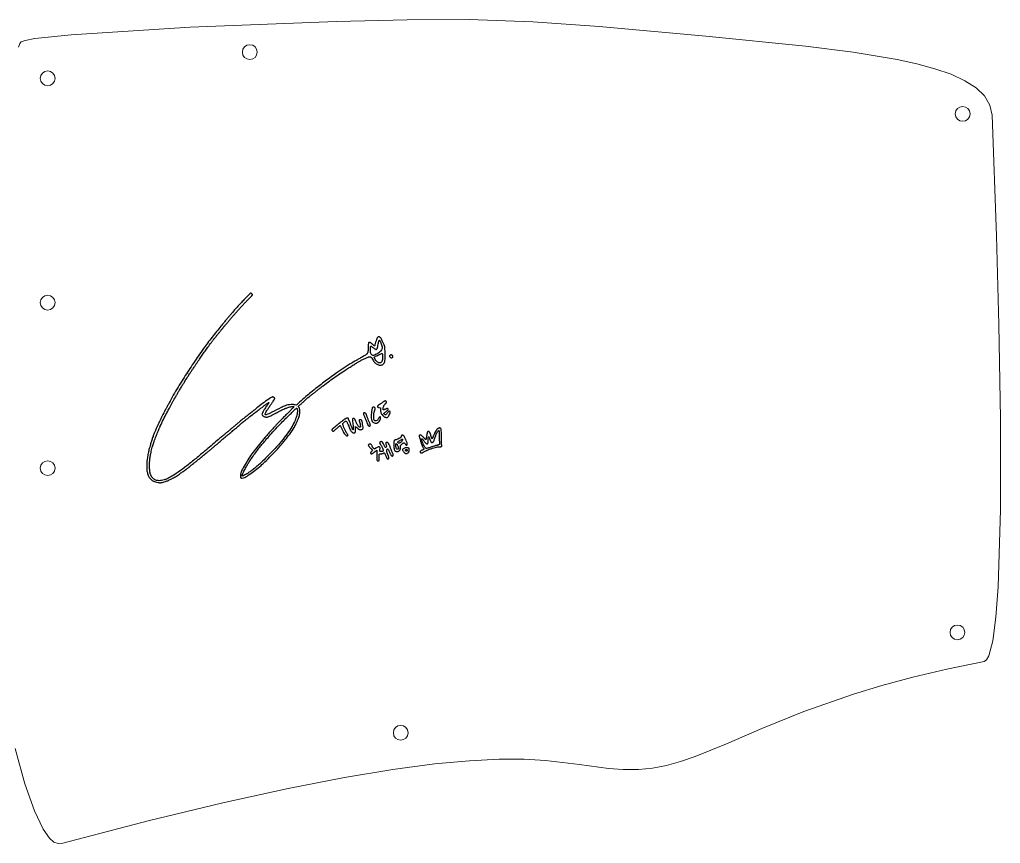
# Model space of a CAD drawing. Extents: x -227 to 340, y 12 to 493.
# Drawn here: x -26.9 to 128.7, y 187.9 to 318.6 of the extents above; entities that cross this region are included whole.
import ezdxf

# ---------------------------------------------------------------- set-up
doc = ezdxf.new("R2010")
doc.units = 0
doc.header["$MEASUREMENT"] = 0
doc.layers.get('0').update_dxf_attribs({"lineweight": 25, "true_color": 0xffffff})
doc.layers.add('Layer 1', color=7, linetype='BYLAYER', lineweight=5, true_color=0xffffff)

msp = doc.modelspace()

# ---------------------------------------------------------------- linework, layer by layer
at = {"color": 5, "true_color": 0x0000ff}
for points in [[(8.93, 274.35, 0.004495), (8.42, 273.83, 0.006115), (7.97, 273.35, 0.005534), (7.49, 272.83, 0.002839), (6.91, 272.16, -0.000094), (6.8, 272.03, -0.000046), (6.66, 271.86, -0.000045), (6.51, 271.69, -0.000066), (6.38, 271.54, 0.002058), (6.25, 271.38, 0.001431), (6.1, 271.21, 0.001443), (5.96, 271.04, 0.002982), (5.85, 270.91, -0.002163), (5.73, 270.76, -0.000525), (5.53, 270.51, -0.000538), (5.29, 270.23, -0.000536), (5.05, 269.94, 0.00417), (4.36, 269.09, 0.0035), (3.63, 268.17, 0.003519), (2.92, 267.25, 0.004387), (2.27, 266.39, 0.007785), (1.83, 265.76, 0.001735), (1.1, 264.68, 0.001876), (0.3, 263.49, 0.002433), (-0.43, 262.38, 0.005765), (-1.18, 261.19, 0.004825), (-1.96, 259.91, 0.00488), (-2.7, 258.64, 0.006477), (-3.34, 257.46, -0.001253), (-3.48, 257.2, -0.001869), (-3.6, 256.98, -0.000783), (-3.71, 256.79, -0.039809), (-3.73, 256.75, 0.049856), (-3.79, 256.66, 0.000238), (-4.27, 255.69, 0.000888), (-4.71, 254.8, 0.010154), (-4.88, 254.45, -0.001344), (-4.93, 254.34, -0.000633), (-4.99, 254.2, -0.000627), (-5.06, 254.05, -0.000884), (-5.12, 253.92, 0.00786), (-5.23, 253.68, 0.003374), (-5.36, 253.36, 0.002733), (-5.53, 252.94, 0.001398), (-5.73, 252.43, 0.014538), (-5.84, 252.12, 0.002674), (-6.02, 251.55, 0.00303), (-6.2, 250.96, 0.008098), (-6.32, 250.54, 0.014383), (-6.5, 249.78, 0.015913), (-6.63, 249.03, 0.016453), (-6.7, 248.31, 0.018087), (-6.73, 247.6, 0.005035), (-6.72, 247.22, 0.027007), (-6.71, 247.01, 0.033283), (-6.67, 246.83, 0.010204), (-6.59, 246.56, 0.011761), (-6.48, 246.22, 0.039797), (-6.38, 246.01, 0.048655), (-6.26, 245.84, 0.02471), (-6.08, 245.65, 0.039925), (-5.86, 245.47, 0.046887), (-5.63, 245.33, 0.038988), (-5.33, 245.23, 0.017611), (-4.94, 245.14, 0.037566), (-4.68, 245.1, 0.042056), (-4.42, 245.11, 0.034347), (-4.13, 245.17, 0.015077), (-3.76, 245.28, 0.025358), (-3.29, 245.47, 0.017152), (-2.76, 245.72, 0.014959), (-2.19, 246.05, 0.009911), (-1.55, 246.47, 0.005173), (-1.05, 246.81, 0.004618), (-0.54, 247.17, 0.002574), (-0.08, 247.51, 0.055267), (0.04, 247.62, -0.043791), (0.06, 247.64, -0.000922), (0.16, 247.72, -0.002134), (0.28, 247.81, -0.001436), (0.41, 247.92, 0.002714), (0.68, 248.14, 0.000885), (1.09, 248.47, 0.000844), (1.55, 248.85, 0.000732), (2.04, 249.25, -0.000391), (2.16, 249.34, -0.000038), (2.44, 249.57, -0.000048), (2.78, 249.85, -0.000038), (3.15, 250.15, 0.001223), (3.52, 250.46, 0.001211), (3.9, 250.78, 0.001187), (4.23, 251.06, 0.004701), (4.44, 251.23, -0.001337), (5.06, 251.78, -0.002588), (5.57, 252.21, -0.002823), (6.05, 252.61, -0.001989), (6.6, 253.06, 0.00313), (6.81, 253.24, 0.001548), (7.08, 253.47, 0.001537), (7.36, 253.71, 0.002249), (7.61, 253.92, -0.003919), (8.24, 254.47, -0.007147), (8.77, 254.9, -0.004336), (9.46, 255.44, -0.000658), (10.84, 256.51, -0.00051), (11.1, 256.7, -0.000542), (11.34, 256.89, -0.000515), (11.56, 257.05, -0.002502), (11.68, 257.14, 0.001064), (11.78, 257.22, 0.000483), (11.92, 257.32, 0.000479), (12.06, 257.43, 0.000657), (12.19, 257.52, -0.003543), (12.57, 257.81, -0.325683), (12.63, 257.81, -0.412163), (12.64, 257.75, -0.004074), (12.38, 257.39, 0.012096), (11.99, 256.83, 0.026458), (11.72, 256.38, 0.030382), (11.57, 256.04, 0.216563), (11.58, 255.86, 0.066269), (11.66, 255.75, 0.049453), (11.77, 255.66, 0.046243), (11.91, 255.58, 0.041973), (12.06, 255.52, 0.022847), (12.19, 255.5, 0.058166), (12.28, 255.49, 0.051453), (12.38, 255.51, 0.014855), (12.54, 255.55, 0.02157), (12.79, 255.66, 0.011329), (13.11, 255.8, 0.008065), (13.52, 256.01, 0.002893), (14.1, 256.33, -0.005346), (14.55, 256.57, -0.015619), (14.86, 256.72, -0.015332), (15.19, 256.85, -0.004999), (15.68, 257.03, -0.0232), (15.98, 257.12, -0.028713), (16.27, 257.18, -0.027255), (16.51, 257.2, -0.204456), (16.62, 257.15, -0.40651), (16.62, 257.13, -0.00077), (16.3, 256.79, -0.004376), (15.93, 256.41, -0.002624), (15.48, 255.97, 0.001863), (14.99, 255.48, 0.001565), (14.47, 254.95, 0.001579), (14, 254.47, 0.004362), (13.68, 254.13, 0.004615), (13.25, 253.66, 0.005074), (12.84, 253.2, 0.003172), (12.31, 252.59, 0.000686), (11.41, 251.51, 0.008283), (10.51, 250.4, 0.014102), (9.79, 249.44, 0.015288), (9.18, 248.49, 0.012312), (8.57, 247.44, 0.008064), (8.37, 247.06, 0.026214), (8.25, 246.79, 0.034346), (8.18, 246.56, 0.023669), (8.13, 246.29, 0.03203), (8.12, 246.05, 0.135195), (8.16, 245.92, 0.187691), (8.25, 245.85, 0.073257), (8.41, 245.83, 0.129839), (8.81, 245.93, 0.018307), (9.54, 246.39, 0.018825), (10.42, 247.02, 0.012023), (11.4, 247.83, 0.017401), (11.99, 248.38, 0.003309), (13.03, 249.42, 0.002983), (14.05, 250.48, 0.022764), (14.51, 251, -0.004912), (14.59, 251.1, -0.003865), (14.67, 251.2, -0.003908), (14.76, 251.3, -0.009622), (14.82, 251.37, 0.028304), (15.25, 251.88, 0.00583), (15.95, 252.82, 0.002029), (16.68, 253.84, 0.155366), (16.74, 254.03, -0.10168), (16.74, 254.05, -0.016957), (16.76, 254.09, -0.017983), (16.79, 254.14, -0.015076), (16.82, 254.19, 0.041165), (16.98, 254.47, 0.009596), (17.2, 254.95, 0.009841), (17.4, 255.45, 0.036814), (17.5, 255.78, 0.032392), (17.55, 256.13, 0.03415), (17.56, 256.49, 0.036837), (17.52, 256.8, 0.08926), (17.43, 257.01, -0.006811), (17.4, 257.08, -0.009556), (17.36, 257.14, -0.006314), (17.34, 257.18, -0.116232), (17.33, 257.2, -0.204547), (17.34, 257.22, -0.001817), (17.45, 257.32, -0.005867), (17.57, 257.43, -0.003708), (17.71, 257.56, 0.00259), (17.88, 257.71, 0.001583), (18.08, 257.89, 0.001586), (18.28, 258.07, 0.002817), (18.44, 258.22, -0.005101), (18.69, 258.45, -0.010072), (18.9, 258.62, -0.00859), (19.13, 258.81, -0.002766), (19.48, 259.08, 0.004107), (19.62, 259.18, 0.002876), (19.77, 259.3, 0.002901), (19.92, 259.42, 0.006044), (20.03, 259.52, -0.006686), (20.14, 259.61, -0.003032), (20.3, 259.73, -0.003001), (20.46, 259.86, -0.004109), (20.61, 259.97, 0.000572), (20.76, 260.09, 0.000367), (20.93, 260.22, 0.000368), (21.1, 260.35, 0.000691), (21.24, 260.46, -0.00372), (22.27, 261.23, -0.005616), (23.18, 261.88, -0.005724), (24.1, 262.51, -0.004087), (25.13, 263.19, -0.00478), (25.4, 263.36, -0.000658), (25.97, 263.72, -0.000805), (26.56, 264.08, -0.002234), (26.97, 264.33, -0.014642), (27.4, 264.57, -0.010055), (27.9, 264.82, -0.007299), (28.37, 265.03, -0.075573), (28.58, 265.09, -0.083681), (28.72, 265.08, -0.131746), (28.84, 265.02, -0.061115), (28.96, 264.88, -0.007453), (29.17, 264.53, 0.021234), (29.34, 264.28, 0.04794), (29.49, 264.11, 0.048297), (29.67, 263.98, 0.021844), (29.93, 263.83, 0.051588), (30.16, 263.75, 0.07906), (30.36, 263.73, 0.083654), (30.56, 263.77, 0.065188), (30.75, 263.88, 0.078805), (30.93, 264.08, 0.098124), (31.03, 264.31, 0.047969), (31.08, 264.67, 0.006719), (31.08, 265.43, 0.003974), (31.08, 265.83, 0.00516), (31.06, 266.21, 0.003918), (31.05, 266.52, 0.045951), (31.03, 266.64, 0.036264), (30.93, 266.95, 0.010592), (30.73, 267.4, 0.009259), (30.52, 267.85, 0.059311), (30.38, 268.06, 0.023874), (30.3, 268.14, 0.060363), (30.23, 268.2, 0.073862), (30.16, 268.22, 0.052423), (30.08, 268.24, 0.140343), (29.92, 268.19, 0.149569), (29.81, 268.07, 0.042674), (29.7, 267.8, 0.002813), (29.47, 266.97, -0.019193), (29.45, 266.91, -0.028713), (29.43, 266.85, -0.02796), (29.41, 266.81, -0.256082), (29.39, 266.8, -0.169338), (29.36, 266.81, -0.005287), (29.28, 266.87, -0.009776), (29.19, 266.96, -0.006554), (29.08, 267.05, 0.017453), (28.89, 267.22, 0.057408), (28.75, 267.31, 0.08966), (28.64, 267.34, 0.102335), (28.52, 267.33, 0.202822), (28.47, 267.29, 0.074587), (28.44, 267.2, 0.027086), (28.42, 267.02, 0.002807), (28.4, 266.6, -0.006665), (28.37, 266.07, -0.035005), (28.32, 265.77, -0.067619), (28.26, 265.59, -0.107344), (28.15, 265.47, -0.027129), (28.07, 265.41, -0.002614), (27.86, 265.28, -0.003319), (27.61, 265.13, -0.002616), (27.34, 264.97, 0.000031), (27.06, 264.82, 0.000038), (26.8, 264.67, 0.000032), (26.59, 264.55, 0.000266), (26.49, 264.49, 0.012478), (25.56, 263.93, 0.004729), (24.29, 263.1, 0.004798), (23.01, 262.23, 0.009668), (22.03, 261.51, 0.001457), (20.3, 260.21, 0.006731), (19.32, 259.43, 0.009228), (18.51, 258.75, 0.004611), (17.5, 257.87), (17.01, 257.42), (16.81, 257.45, 0.025343), (16.71, 257.46, 0.00665), (16.54, 257.48, 0.006737), (16.35, 257.48, 0.006858), (16.16, 257.48, 0.043517), (15.68, 257.44, 0.050447), (15.23, 257.31, 0.02243), (14.6, 257.02, 0.002332), (13.14, 256.28, -0.006352), (12.62, 256.01, -0.033434), (12.32, 255.89, -0.075072), (12.15, 255.86, -0.316166), (12.06, 255.92, -0.186867), (12.06, 256.03, -0.026628), (12.16, 256.25, -0.02249), (12.33, 256.53, -0.008855), (12.58, 256.91, 0.001933), (12.73, 257.14, 0.001532), (12.9, 257.39, 0.001548), (13.05, 257.62, 0.003871), (13.16, 257.78, -0.002225), (13.26, 257.93, -0.002089), (13.35, 258.07, -0.002077), (13.44, 258.2, -0.007201), (13.5, 258.28, 0.021135), (13.55, 258.37, 0.071152), (13.57, 258.43, 0.104419), (13.58, 258.48, 0.082637), (13.56, 258.53, 0.097126), (13.49, 258.61, 0.072282), (13.4, 258.67, 0.07157), (13.29, 258.7, 0.091151), (13.18, 258.69, 0.092754), (12.89, 258.55, 0.003325), (11.88, 257.83, 0.006751), (10.9, 257.09, 0.018223), (10.23, 256.54, -0.015087), (10.16, 256.48, -0.000722), (9.94, 256.31, -0.001182), (9.68, 256.1, -0.00085), (9.38, 255.87, 0.00419), (9.02, 255.59, 0.001884), (8.54, 255.21, 0.001865), (8.05, 254.8, 0.002539), (7.61, 254.43, -0.000005), (7.19, 254.08, -0.000005), (6.77, 253.73, -0.000005), (6.4, 253.42, -0.00002), (6.18, 253.23, -0.001301), (6, 253.08, -0.000843), (5.78, 252.9, -0.000847), (5.57, 252.73, -0.001606), (5.4, 252.59, 0.00532), (4.89, 252.16, 0.000997), (3.96, 251.37, 0.000478), (2.99, 250.54, 0.017956), (2.77, 250.34, -0.02066), (2.74, 250.31, -0.003728), (2.67, 250.26, -0.004015), (2.59, 250.19, -0.003624), (2.5, 250.13, 0.003541), (2.41, 250.06, 0.002823), (2.32, 249.98, 0.002853), (2.23, 249.91, 0.007189), (2.17, 249.86, -0.009053), (0.74, 248.66, -0.009075), (-0.73, 247.51, -0.009246), (-2.06, 246.55, -0.029561), (-2.99, 245.98, -0.016907), (-3.5, 245.72, -0.028201), (-3.95, 245.55, -0.033071), (-4.36, 245.45, -0.042986), (-4.75, 245.41, -0.037222), (-5.06, 245.44, -0.061856), (-5.31, 245.5, -0.062432), (-5.53, 245.63, -0.03869), (-5.76, 245.83, -0.016468), (-5.9, 245.99, -0.038894), (-5.99, 246.11, -0.041853), (-6.06, 246.24, -0.021991), (-6.12, 246.41, -0.044185), (-6.24, 246.96, -0.024658), (-6.29, 247.65, -0.023468), (-6.27, 248.39, -0.024697), (-6.19, 249.12, 0.000055), (-6.16, 249.28, 0.000062), (-6.13, 249.44, 0.000057), (-6.11, 249.58, 0.000344), (-6.1, 249.65, -0.016308), (-6.05, 249.88, -0.003104), (-5.95, 250.31, -0.003352), (-5.84, 250.73, -0.012142), (-5.76, 251, -0.009748), (-5.55, 251.63, -0.00439), (-5.24, 252.46, -0.004322), (-4.93, 253.26, -0.011913), (-4.69, 253.82, 0.005047), (-4.66, 253.89, 0.007084), (-4.63, 253.96, 0.004449), (-4.61, 254.02, 0.090498), (-4.6, 254.04, -0.116343), (-4.59, 254.09, -0.000111), (-4.07, 255.13, -0.000246), (-3.56, 256.15, -0.050327), (-3.5, 256.24, 0.041575), (-3.48, 256.28, 0.000349), (-3.31, 256.59, 0.001238), (-3.12, 256.94, 0.000797), (-2.9, 257.35, -0.001512), (-2.67, 257.77, -0.001853), (-2.46, 258.16, -0.00154), (-2.28, 258.49, -0.013302), (-2.19, 258.64, 0.005856), (-2.12, 258.75, 0.002681), (-2.04, 258.89, 0.002655), (-1.95, 259.05, 0.003661), (-1.87, 259.19, -0.00669), (-1.67, 259.54, -0.002226), (-1.36, 260.06, -0.002281), (-1.03, 260.61, -0.003572), (-0.74, 261.07, -0.000572), (-0.2, 261.93, -0.001977), (0.15, 262.48, -0.002931), (0.42, 262.89, -0.003543), (0.68, 263.28, 0.000776), (0.87, 263.55, 0.000308), (1.12, 263.93, 0.000305), (1.39, 264.33, 0.000383), (1.65, 264.71, -0.003659), (2.07, 265.33, -0.003197), (2.52, 265.97, -0.003118), (2.99, 266.62, -0.00303), (3.47, 267.27, 0.00052), (3.59, 267.43, 0.000428), (3.71, 267.59, 0.000432), (3.82, 267.74, 0.001152), (3.9, 267.85, -0.008489), (3.99, 267.96, -0.002626), (4.12, 268.12, -0.002626), (4.26, 268.3, -0.002885), (4.41, 268.48, 0.002515), (4.56, 268.66, 0.001988), (4.72, 268.85, 0.00201), (4.86, 269.03, 0.005001), (4.97, 269.17, -0.003998), (5.06, 269.28, -0.003756), (5.15, 269.4, -0.003737), (5.24, 269.5, -0.012929), (5.29, 269.56, 0.009341), (5.35, 269.62, 0.003272), (5.42, 269.71, 0.003247), (5.51, 269.81, 0.003792), (5.58, 269.91, -0.003879), (5.67, 270.01, -0.002125), (5.77, 270.14, -0.002118), (5.88, 270.26, -0.003379), (5.97, 270.37, 0.002832), (6.08, 270.49, 0.00092), (6.23, 270.68, 0.000917), (6.41, 270.88, 0.001032), (6.57, 271.08, -0.002604), (6.75, 271.28, -0.001814), (6.94, 271.51, -0.001829), (7.13, 271.73, -0.003789), (7.28, 271.9, 0.003242), (7.43, 272.06, 0.001837), (7.61, 272.26, 0.001834), (7.78, 272.47, 0.003019), (7.93, 272.64, -0.01196), (8.11, 272.85, -0.002805), (8.42, 273.18, -0.002889), (8.79, 273.57, -0.002836), (9.16, 273.95, 0.001959), (9.51, 274.3, 0.003164), (9.8, 274.61, 0.000573), (10.06, 274.88, 0.191236), (10.07, 274.91, 0.192031), (10.05, 274.95, 0.014779), (9.95, 275.06, 0.015389), (9.84, 275.15, 0.174552), (9.79, 275.17, 0.192096), (9.76, 275.16, 0.000716), (9.52, 274.93, 0.00355), (9.25, 274.67, 0.002206)], [(30.33, 267.45, -0.018743), (30.46, 267.13, -0.02062), (30.57, 266.81, -0.019147), (30.63, 266.53, -0.117407), (30.62, 266.38, -0.076493), (30.52, 266.15, -0.049274), (30.33, 265.92, -0.042956), (30.07, 265.7, -0.031045), (29.75, 265.5, -0.030933), (29.39, 265.33, -0.114963), (29.14, 265.3, -0.17351), (28.97, 265.38, -0.095013), (28.83, 265.58, -0.03249), (28.78, 265.71, -0.047757), (28.76, 265.83, -0.032586), (28.75, 265.98, -0.007674), (28.76, 266.24, -0.003289), (28.79, 266.64, -0.08117), (28.82, 266.74, -0.432801), (28.87, 266.76, -0.071181), (28.96, 266.7, 0.025942), (29.14, 266.55, 0.017666), (29.35, 266.4, 0.013304), (29.56, 266.27, 0.131275), (29.65, 266.25, 0.16657), (29.75, 266.28, 0.11862), (29.82, 266.37, 0.054916), (29.88, 266.54, 0.010593), (29.94, 266.86, -0.005613), (30.01, 267.24, -0.016211), (30.08, 267.51, -0.014484), (30.13, 267.69, -0.322834), (30.17, 267.72, -0.248967), (30.19, 267.71, -0.01309), (30.24, 267.64, -0.018113), (30.28, 267.56, -0.011943)], [(30.68, 265.05, -0.034244), (30.65, 264.65, -0.070775), (30.56, 264.34, -0.105763), (30.43, 264.15, -0.185041), (30.25, 264.09, -0.115658), (30.04, 264.13, -0.060163), (29.81, 264.28, -0.053268), (29.6, 264.5, -0.046341), (29.43, 264.78, -0.047518), (29.37, 264.93, -0.214147), (29.38, 265.02, -0.137792), (29.47, 265.09, -0.016484), (29.69, 265.2, 0.007322), (29.82, 265.25, 0.003487), (29.97, 265.32, 0.003456), (30.14, 265.4, 0.004903), (30.28, 265.47, -0.004069), (30.49, 265.58, -0.066062), (30.56, 265.6, -0.239528), (30.61, 265.59, -0.113997), (30.64, 265.54, -0.063742), (30.65, 265.48, -0.009075), (30.67, 265.36, -0.010203), (30.67, 265.21, -0.00854)], [(31.86, 265.33, 0.228613), (31.78, 265.21, 0.174541), (31.81, 265.07, 0.135788), (31.94, 264.95, 0.144258), (32.11, 264.92, 0.078686), (32.23, 264.95, 0.160613), (32.3, 265.02, 0.169547), (32.32, 265.11, 0.089645), (32.28, 265.22, 0.113459), (32.2, 265.31, 0.094438), (32.09, 265.36, 0.092118), (31.97, 265.36, 0.101231)], [(17.15, 256.73, -0.073943), (17.18, 256.5, -0.024744), (17.15, 256.17, -0.024085), (17.08, 255.8, -0.025842), (16.98, 255.45, -0.038272), (16.57, 254.5, -0.023417), (15.96, 253.45, -0.020575), (15.14, 252.31, -0.014475), (14.15, 251.09, -0.011259), (13.48, 250.36, -0.004985), (12.56, 249.43, -0.004913), (11.65, 248.52, -0.013503), (10.98, 247.91, -0.00117), (10.67, 247.64, -0.00173), (10.4, 247.41, -0.00077), (10.17, 247.22, -0.034138), (10.12, 247.18, 0.012369), (10.08, 247.15, 0.001192), (9.97, 247.08, 0.001516), (9.84, 246.98, 0.001197), (9.7, 246.88, -0.009049), (9.34, 246.63, -0.010493), (9, 246.41, -0.009174), (8.69, 246.23, -0.06701), (8.54, 246.17, -0.023532), (8.47, 246.16, -0.179791), (8.43, 246.16, -0.219733), (8.42, 246.19, -0.036477), (8.41, 246.25, -0.114347), (8.45, 246.41, -0.003113), (8.78, 247.08, -0.007172), (9.12, 247.73, -0.017046), (9.4, 248.2, -0.008794), (9.87, 248.92, -0.006857), (10.42, 249.69, -0.006983), (10.96, 250.42, -0.01172), (11.44, 251.02, 0.000435), (11.63, 251.24, 0.000332), (11.84, 251.49, 0.000336), (12.04, 251.73, 0.00079), (12.18, 251.9, -0.009264), (12.85, 252.67, -0.004191), (13.74, 253.65, -0.00419), (14.65, 254.61, -0.009312), (15.36, 255.32, 0.000836), (15.59, 255.54, 0.00042), (15.87, 255.81, 0.000417), (16.16, 256.1, 0.000618), (16.41, 256.35, -0.004803), (16.63, 256.56, -0.007404), (16.83, 256.75, -0.003057), (17, 256.9, -0.181069), (17.04, 256.91, -0.219077), (17.07, 256.9, -0.044277), (17.1, 256.86, -0.039202), (17.13, 256.8, -0.027849)], [(29.1, 257.03, 0.151519), (29.03, 256.9, 0.00747), (28.94, 256.41, 0.013063), (28.88, 255.91, 0.030632), (28.86, 255.53, 0.047896), (28.91, 255.14, 0.086222), (29.03, 254.83, 0.108063), (29.22, 254.63, 0.114511), (29.48, 254.54, 0.107253), (29.77, 254.56, 0.096697), (30.03, 254.71, 0.093246), (30.23, 254.94, 0.091513), (30.33, 255.24, 0.036352), (30.35, 255.48, 0.373906), (30.29, 255.56, 0.278706), (30.18, 255.51, 0.028211), (30.03, 255.28, -0.028167), (29.92, 255.1, -0.064455), (29.8, 254.98, -0.084644), (29.69, 254.91, -0.087502), (29.56, 254.89, -0.058562), (29.49, 254.9, -0.118382), (29.44, 254.92, -0.091462), (29.4, 254.97, -0.025709), (29.35, 255.06, -0.091679), (29.3, 255.32, -0.01996), (29.3, 255.79, -0.021386), (29.34, 256.26, -0.06135), (29.43, 256.58, 0.011883), (29.5, 256.77, 0.069078), (29.52, 256.87, 0.12702), (29.5, 256.95, 0.083929), (29.45, 257.02, 0.107413), (29.37, 257.07, 0.085007), (29.27, 257.09, 0.086172), (29.17, 257.08, 0.115442)], [(30.74, 257.87, -0.008515), (30.61, 257.77, -0.005662), (30.45, 257.66, -0.0057), (30.29, 257.56, -0.01108), (30.16, 257.48, 0.013146), (30.05, 257.41, 0.01693), (29.96, 257.34, 0.014801), (29.88, 257.28, 0.124328), (29.86, 257.25, 0.196823), (29.86, 257.17, 0.124699), (29.91, 257.1, 0.08483), (30.02, 257.05, 0.04798), (30.15, 257.02), (30.34, 256.99), (30.36, 256.62, 0.032014), (30.4, 256.32, 0.062622), (30.47, 256.09, 0.063576), (30.6, 255.89, 0.033966), (30.8, 255.68, 0.037863), (30.96, 255.56, 0.058701), (31.12, 255.48, 0.070029), (31.27, 255.44, 0.095827), (31.4, 255.46, 0.167139), (31.56, 255.58, 0.032994), (31.74, 255.88, 0.0316), (31.87, 256.2, 0.211613), (31.86, 256.37, 0.166138), (31.78, 256.44, 0.225726), (31.69, 256.44, 0.111445), (31.57, 256.35, 0.03297), (31.45, 256.16, -0.030984), (31.31, 255.96, -0.123916), (31.2, 255.87, -0.220181), (31.09, 255.87, -0.119089), (30.99, 255.95, -0.013549), (30.96, 256, -0.016889), (30.93, 256.04, -0.01524), (30.91, 256.08, -0.111218), (30.9, 256.09, -0.224743), (30.91, 256.12, -0.004288), (31, 256.19, -0.009512), (31.11, 256.28, -0.006118), (31.25, 256.38, 0.019134), (31.48, 256.57, 0.098237), (31.58, 256.7, 0.286567), (31.57, 256.79, 0.170203), (31.48, 256.85, 0.085305), (31.41, 256.85, 0.036208), (31.33, 256.84, 0.029888), (31.23, 256.8, 0.017641), (31.11, 256.75, -0.006311), (31, 256.71, -0.00851), (30.91, 256.67, -0.006134), (30.83, 256.64, -0.086595), (30.8, 256.64, -0.34899), (30.78, 256.65, -0.040495), (30.77, 256.71, -0.030475), (30.77, 256.79, -0.012021), (30.78, 256.91, -0.045673), (30.82, 257.13, -0.048276), (30.9, 257.33, -0.047788), (31.02, 257.51, -0.043103), (31.18, 257.68, 0.030243), (31.23, 257.73, 0.032527), (31.28, 257.79, 0.034442), (31.31, 257.84, 0.114057), (31.32, 257.88, 0.159398), (31.3, 257.94, 0.045056), (31.23, 258.02, 0.045292), (31.14, 258.09, 0.145355), (31.08, 258.11, 0.148787), (31.06, 258.1, 0.003474), (30.97, 258.04, 0.007397), (30.86, 257.96, 0.004913)], [(24.6, 255.11, 0.010678), (24.32, 254.9, 0.003919), (23.93, 254.6, 0.003519), (23.47, 254.23, 0.002486), (22.96, 253.81, 0.011929), (22.85, 253.72, 0.01466), (22.75, 253.62, 0.013117), (22.67, 253.54, 0.095313), (22.64, 253.49, 0.169721), (22.64, 253.42, 0.118111), (22.69, 253.35, 0.100138), (22.77, 253.3, 0.092107), (22.86, 253.28, 0.160323), (22.91, 253.29, 0.007553), (23.06, 253.41, 0.011798), (23.23, 253.55, 0.008151), (23.42, 253.71, -0.004428), (23.6, 253.88, -0.006812), (23.76, 254.02, -0.002746), (23.9, 254.14, -0.168394), (23.93, 254.15, -0.275888), (23.96, 254.14, -0.003659), (24.05, 253.97, -0.009213), (24.16, 253.77, -0.005771), (24.27, 253.54, 0.016099), (24.5, 253.08, 0.042309), (24.71, 252.78, 0.063174), (24.89, 252.6, 0.162103), (25.07, 252.54, 0.114471), (25.16, 252.56, 0.319438), (25.19, 252.62, 0.104477), (25.15, 252.73, 0.012216), (25.02, 252.94, -0.028026), (24.85, 253.23, -0.011279), (24.64, 253.65, -0.010109), (24.46, 254.07, -0.051061), (24.39, 254.31, -0.03635), (24.38, 254.41, -0.123085), (24.39, 254.48, -0.088561), (24.44, 254.54, -0.013594), (24.56, 254.65, -0.007391), (24.75, 254.81, -0.081017), (24.84, 254.86, -0.217555), (24.91, 254.86, -0.09874), (24.97, 254.8, -0.054903), (25.01, 254.74, -0.0066), (25.08, 254.59, -0.007792), (25.17, 254.41, -0.006336), (25.25, 254.21, 0.009914), (25.51, 253.58, 0.048221), (25.7, 253.24, 0.095886), (25.89, 253.06, 0.145431), (26.09, 253, 0.071246), (26.27, 253.03, 0.199518), (26.36, 253.1, 0.113661), (26.4, 253.26, 0.016774), (26.41, 253.58), (26.4, 254.03), (26.57, 253.87, 0.006643), (26.64, 253.8, 0.00496), (26.73, 253.72, 0.005015), (26.81, 253.66, 0.011378), (26.87, 253.61, 0.112577), (27.06, 253.52, 0.090262), (27.29, 253.52, 0.101591), (27.48, 253.59, 0.191134), (27.57, 253.72, 0.092637), (27.58, 253.9, 0.007467), (27.52, 254.35, 0.007296), (27.44, 254.8, 0.096525), (27.38, 254.96, 0.104975), (27.31, 255.03, 0.07915), (27.22, 255.08, 0.080384), (27.11, 255.09, 0.115078), (27.02, 255.06, 0.1211), (26.97, 255.01, 0.155547), (26.95, 254.95, 0.078074), (26.97, 254.86, 0.014883), (27.03, 254.7, -0.028814), (27.07, 254.6, -0.013706), (27.11, 254.47, -0.013535), (27.14, 254.33, -0.018694), (27.15, 254.21, -0.008752), (27.17, 254.05, -0.052993), (27.17, 253.97, -0.119278), (27.15, 253.92, -0.149521), (27.11, 253.89, -0.109096), (27.07, 253.89, -0.060814), (27.03, 253.9, -0.054951), (26.99, 253.92, -0.051236), (26.94, 253.95, -0.053718), (26.81, 254.1, -0.02101), (26.66, 254.33, -0.021185), (26.52, 254.58, -0.037538), (26.43, 254.8, 0.005786), (26.4, 254.91, 0.006235), (26.36, 255.02, 0.005919), (26.33, 255.11, 0.029486), (26.3, 255.16, 0.127583), (26.24, 255.23, 0.09101), (26.13, 255.28, 0.094772), (26.02, 255.28, 0.155283), (25.94, 255.24, 0.104983), (25.91, 255.18, 0.084175), (25.89, 255.12, 0.040668), (25.9, 255.01, 0.00659), (25.93, 254.81, -0.01638), (25.98, 254.4, -0.011377), (26.01, 253.93, -0.00554), (26.03, 253.5, -0.671547), (25.99, 253.48, -0.101508), (25.93, 253.57, -0.002249), (25.74, 254.03, -0.005282), (25.57, 254.47, -0.022683), (25.48, 254.73, 0.02301), (25.46, 254.81, 0.023198), (25.42, 254.88, 0.023771), (25.39, 254.94, 0.080906), (25.36, 254.98, -0.087088), (25.33, 255.01, -0.043474), (25.31, 255.06, -0.041402), (25.3, 255.11, -0.04786), (25.29, 255.16, 0.085826), (25.28, 255.25, 0.149815), (25.23, 255.31, 0.117048), (25.16, 255.34, 0.041881), (25.04, 255.35, 0.108759), (24.98, 255.33, 0.014771), (24.87, 255.28, 0.016434), (24.73, 255.2, 0.013194)], [(27.67, 256.14, 0.191703), (27.64, 256.08, 0.063136), (27.65, 255.97, 0.040376), (27.7, 255.82, 0.013905), (27.79, 255.6, -0.006109), (27.86, 255.45, -0.003179), (27.94, 255.26, -0.00316), (28.03, 255.06, -0.004816), (28.1, 254.89, 0.002864), (28.16, 254.73, 0.00397), (28.21, 254.6, 0.002494), (28.26, 254.48, 0.049155), (28.28, 254.45, -0.049529), (28.3, 254.42, -0.014419), (28.31, 254.38, -0.01434), (28.33, 254.33, -0.014883), (28.34, 254.29, 0.11406), (28.39, 254.19, 0.077158), (28.48, 254.12, 0.080885), (28.58, 254.07, 0.155843), (28.67, 254.07, 0.221534), (28.72, 254.13, 0.064828), (28.74, 254.23, 0.059859), (28.73, 254.36, 0.083668), (28.7, 254.46, -0.023625), (28.6, 254.67, -0.003417), (28.42, 255.09, -0.003669), (28.24, 255.52, -0.0195), (28.16, 255.76, 0.014389), (28.13, 255.86, 0.014818), (28.09, 255.96, 0.014697), (28.05, 256.05, 0.059077), (28.01, 256.09, 0.122489), (27.94, 256.14, 0.057534), (27.84, 256.17, 0.058309), (27.73, 256.17, 0.175605)], [(39.34, 253.57, 0.043441), (39.17, 253.36, 0.020043), (38.98, 253.05, 0.019309), (38.81, 252.7, 0.021691), (38.67, 252.35, -0.007258), (38.63, 252.23, -0.011583), (38.59, 252.13, -0.005525), (38.55, 252.04, -0.293332), (38.54, 252.04, -0.30772), (38.53, 252.05, -0.004486), (38.49, 252.14, -0.010462), (38.45, 252.26, -0.006492), (38.41, 252.39, 0.000108), (38.36, 252.54, 0.000107), (38.32, 252.69, 0.000105), (38.28, 252.82, 0.000424), (38.25, 252.89, 0.048445), (38.2, 253.02, 0.05011), (38.13, 253.13, 0.055714), (38.05, 253.21, 0.166605), (37.98, 253.23, 0.142807), (37.87, 253.2, 0.13394), (37.79, 253.12, 0.067053), (37.74, 252.95, 0.014238), (37.68, 252.66, -0.002229), (37.62, 252.26, -0.016725), (37.59, 252.07, -0.031259), (37.56, 251.97, -0.315905), (37.52, 251.94, -0.174532), (37.5, 251.95, -0.011209), (37.44, 252, -0.015315), (37.38, 252.06, -0.010743), (37.31, 252.14, 0.014286), (37.01, 252.45, 0.058762), (36.8, 252.62, 0.124403), (36.65, 252.67, 0.212787), (36.52, 252.62, 0.091582), (36.49, 252.56, 0.121637), (36.48, 252.51, 0.054101), (36.49, 252.42, 0.006541), (36.55, 252.23, -0.003621), (36.59, 252.09, -0.001935), (36.65, 251.91, -0.001926), (36.7, 251.72, -0.003006), (36.74, 251.57, 0.013958), (36.82, 251.3, 0.019753), (36.91, 251.08, 0.020204), (37.01, 250.86, 0.015673), (37.14, 250.63, -0.011125), (37.18, 250.56, -0.013854), (37.22, 250.49, -0.012135), (37.24, 250.43, -0.095211), (37.25, 250.4, -0.259453), (37.24, 250.37, -0.027431), (37.18, 250.34, -0.028378), (37.1, 250.31, -0.018884), (37.01, 250.28, 0.051297), (36.82, 250.21, 0.08396), (36.69, 250.1, 0.13005), (36.63, 250, 0.238059), (36.65, 249.9, 0.156224), (36.74, 249.84, 0.075289), (36.87, 249.83, 0.072996), (37, 249.86, 0.12233), (37.1, 249.92, -0.078929), (37.21, 250, -0.016283), (37.42, 250.11, -0.013207), (37.72, 250.24, -0.005148), (38.15, 250.41, -0.013672), (38.6, 250.57, -0.017712), (39.02, 250.69, -0.019745), (39.4, 250.77, -0.040596), (39.7, 250.79, 0.028459), (39.93, 250.81, 0.166417), (40.04, 250.86, 0.210729), (40.08, 250.96, 0.048565), (40.05, 251.14, -0.045527), (40.04, 251.26, -0.003253), (40.02, 251.6, -0.004555), (40.01, 252.01, -0.003423), (40.01, 252.45, 0.003759), (40, 253.3, 0.05336), (39.97, 253.6, 0.192863), (39.87, 253.73, 0.145886), (39.7, 253.78, 0.051786), (39.6, 253.77, 0.079533), (39.53, 253.74, 0.0579), (39.45, 253.68, 0.016306)], [(33.66, 252.54, 0.034982), (33.65, 252.5, 0.023185), (33.63, 252.46, 0.023361), (33.62, 252.41, 0.041367), (33.62, 252.36, -0.257694), (33.56, 252.26, -0.01661), (33.26, 252.09, -0.022414), (32.95, 251.94, -0.101823), (32.75, 251.9, 0.116389), (32.61, 251.87, 0.170435), (32.53, 251.78, 0.082514), (32.48, 251.6, 0.014205), (32.45, 251.25, 0.025752), (32.46, 250.87, 0.034295), (32.5, 250.53, 0.037764), (32.58, 250.25, 0.149672), (32.68, 250.12, 0.084263), (32.72, 250.09, 0.025148), (32.8, 250.08, 0.024441), (32.89, 250.06, 0.024204), (32.98, 250.06, 0.026186), (33.1, 250.06, 0.060825), (33.19, 250.08, 0.063961), (33.26, 250.12, 0.031635), (33.35, 250.19, 0.032589), (33.44, 250.28, 0.101631), (33.48, 250.36, 0.067432), (33.5, 250.46, 0.00908), (33.5, 250.67), (33.5, 251.01), (33.75, 251.23, -0.017127), (33.86, 251.31, -0.024949), (33.96, 251.38, -0.025529), (34.04, 251.42, -0.148535), (34.09, 251.43, -0.128362), (34.13, 251.41, -0.035949), (34.18, 251.36, -0.03374), (34.23, 251.3, -0.029894), (34.28, 251.23, 0.024698), (34.33, 251.14, 0.063046), (34.38, 251.09, 0.086918), (34.44, 251.06, 0.091356), (34.49, 251.05, 0.320247), (34.59, 251.11, 0.121996), (34.6, 251.28, 0.056805), (34.53, 251.55, 0.019444), (34.36, 251.93, -0.003271), (34.27, 252.12, -0.004914), (34.19, 252.28, -0.002119), (34.13, 252.42, -0.104889), (34.12, 252.45, 0.216427), (34.1, 252.5, 0.044239), (34.01, 252.57, 0.045603), (33.9, 252.62, 0.09002), (33.81, 252.63, 0.076383), (33.77, 252.63, 0.057116), (33.73, 252.61, 0.057389), (33.69, 252.58, 0.079401)], [(39.67, 252.25), (39.7, 251.13), (39.54, 251.08, -0.008565), (39.47, 251.06, -0.003345), (39.36, 251.03, -0.00331), (39.24, 251, -0.00411), (39.13, 250.98, 0.016538), (39, 250.94, 0.004393), (38.79, 250.88, 0.004451), (38.55, 250.8, 0.004571), (38.32, 250.72, -0.005326), (38.09, 250.64, -0.007112), (37.89, 250.58, -0.005158), (37.71, 250.53, -0.07043), (37.65, 250.52, -0.199174), (37.55, 250.56, -0.037137), (37.41, 250.72, -0.032246), (37.27, 250.96, -0.018307), (37.12, 251.25, -0.018518), (37.01, 251.52, -0.021012), (36.93, 251.78, -0.01498), (36.88, 252, -0.252504), (36.9, 252.07, -0.400109), (36.94, 252.07, -0.021865), (37.05, 251.97, -0.022274), (37.18, 251.81, -0.010027), (37.34, 251.59, 0.026211), (37.41, 251.51, 0.02114), (37.48, 251.43, 0.021627), (37.56, 251.36, 0.050172), (37.62, 251.32, 0.015937), (37.71, 251.28, 0.105048), (37.76, 251.27, 0.151486), (37.79, 251.28, 0.044749), (37.84, 251.32, 0.118329), (37.88, 251.38, 0.045615), (37.9, 251.48, 0.026504), (37.91, 251.63, 0.006246), (37.92, 251.88, -0.006405), (37.92, 252.11, -0.021716), (37.93, 252.26, -0.027773), (37.95, 252.36, -0.260604), (37.97, 252.39, -0.145461), (38, 252.39, -0.102203), (38.02, 252.38, -0.085578), (38.04, 252.36, -0.067107), (38.06, 252.33, 0.013205), (38.14, 252.09, 0.010761), (38.23, 251.85, 0.007614), (38.33, 251.63, 0.089341), (38.38, 251.55, 0.111143), (38.46, 251.5, 0.09508), (38.56, 251.49, 0.09414), (38.66, 251.51, 0.106266), (38.73, 251.56, 0.081016), (38.77, 251.62, 0.007051), (38.84, 251.78, 0.009122), (38.91, 251.98, 0.006963), (38.99, 252.2, -0.005563), (39.15, 252.67, -0.020216), (39.27, 252.97, -0.031951), (39.38, 253.17, -0.068377), (39.49, 253.3, -0.014269), (39.53, 253.34, -0.023211), (39.58, 253.38, -0.019529), (39.61, 253.4, -0.338285), (39.63, 253.4, -0.188662), (39.63, 253.38, -0.000332), (39.65, 253.05, -0.002386), (39.66, 252.69, -0.001467)], [(30.29, 251.57, 0.12745), (30.24, 251.52, 0.136502), (30.22, 251.44, 0.105998), (30.24, 251.35, 0.056459), (30.3, 251.25, -0.02973), (30.34, 251.18, -0.005758), (30.42, 251.06, -0.006105), (30.5, 250.92, -0.005606), (30.58, 250.76, -0.0106), (30.67, 250.57, -0.030304), (30.73, 250.43, -0.042916), (30.75, 250.32, -0.055818), (30.76, 250.21, -0.022381), (30.74, 250.1, -0.175685), (30.72, 250.06, -0.146593), (30.67, 250.03, -0.014158), (30.53, 250.02, -0.046699), (30.35, 250.03, -0.213074), (30.26, 250.08, -0.175023), (30.23, 250.19, -0.030238), (30.26, 250.41, 0.008718), (30.29, 250.57, 0.065417), (30.29, 250.64, 0.132839), (30.27, 250.69, 0.080092), (30.23, 250.73, 0.141182), (30.13, 250.77, 0.08289), (29.99, 250.76, 0.057102), (29.83, 250.7, 0.024383), (29.63, 250.57), (29.38, 250.41), (29.27, 250.52, -0.047036), (29.21, 250.58, -0.015), (29.14, 250.68, -0.014822), (29.07, 250.8, -0.01601), (29.01, 250.92, 0.009259), (28.92, 251.1, 0.085013), (28.87, 251.17, 0.144943), (28.81, 251.2, 0.043395), (28.7, 251.21, 0.047015), (28.59, 251.2, 0.082045), (28.5, 251.16, 0.110547), (28.44, 251.11, 0.15498), (28.42, 251.05, 0.139875), (28.43, 251, 0.019032), (28.5, 250.9, 0.011816), (28.61, 250.75, 0.001941), (28.85, 250.46), (29.07, 250.2), (28.9, 250.03, 0.025771), (28.8, 249.91, 0.101597), (28.75, 249.83, 0.213572), (28.76, 249.76, 0.1614), (28.81, 249.72, 0.077446), (28.92, 249.69, 0.098564), (29.02, 249.71, 0.06758), (29.14, 249.77, 0.019864), (29.29, 249.89, -0.005112), (29.39, 249.97, -0.004634), (29.5, 250.05, -0.004642), (29.6, 250.12, -0.014804), (29.66, 250.16), (29.79, 250.25), (29.78, 249.44, 0.004817), (29.78, 248.86, 0.062879), (29.81, 248.64, 0.259773), (29.89, 248.56, 0.159848), (30.02, 248.57), (30.14, 248.61), (30.13, 249.1, -0.01274), (30.12, 249.46, -0.129231), (30.16, 249.6, -0.217582), (30.26, 249.67, -0.045185), (30.47, 249.69, 0.033084), (30.55, 249.7, 0.022475), (30.64, 249.71, 0.022699), (30.72, 249.73, 0.041552), (30.78, 249.76, -0.048795), (30.9, 249.81, -0.183232), (30.98, 249.8, -0.166119), (31.03, 249.75, -0.038601), (31.09, 249.62, 0.019542), (31.18, 249.36, 0.018941), (31.3, 249.11, 0.011595), (31.42, 248.9, 0.269164), (31.47, 248.86, 0.139161), (31.61, 248.9, 0.195922), (31.68, 249, 0.128695), (31.68, 249.16, 0.050668), (31.6, 249.36, -0.021742), (31.56, 249.45, -0.007557), (31.51, 249.58, -0.00749), (31.46, 249.72, -0.008654), (31.41, 249.86, -0.0073), (31.35, 250.06, -0.051559), (31.34, 250.17, -0.088879), (31.35, 250.24, -0.044103), (31.39, 250.34, -0.033714), (31.42, 250.39, -0.0478), (31.45, 250.43, -0.058089), (31.49, 250.46, -0.217254), (31.51, 250.46, -0.191539), (31.54, 250.44, -0.006355), (31.61, 250.3, -0.011269), (31.69, 250.13, -0.007513), (31.78, 249.94, 0.007935), (31.88, 249.69, 0.025583), (31.97, 249.53, 0.038876), (32.04, 249.43, 0.094461), (32.11, 249.37, 0.02083), (32.18, 249.33, 0.121102), (32.23, 249.32, 0.147804), (32.26, 249.34, 0.036148), (32.31, 249.38, 0.121747), (32.36, 249.45, 0.142939), (32.36, 249.53, 0.025271), (32.31, 249.68, 0.000566), (32.04, 250.38, 0.004103), (31.95, 250.6, 0.003569), (31.86, 250.83, 0.003592), (31.77, 251.04, 0.010564), (31.7, 251.18, 0.012564), (31.62, 251.34, 0.062991), (31.56, 251.41, 0.105745), (31.5, 251.45, 0.072795), (31.42, 251.47, 0.084163), (31.29, 251.47, 0.221408), (31.21, 251.41, 0.160907), (31.2, 251.29, 0.042397), (31.24, 251.11, -0.010871), (31.29, 250.97, -0.070443), (31.3, 250.9, -0.108418), (31.29, 250.84, -0.04214), (31.25, 250.77, -0.020902), (31.22, 250.73, -0.027537), (31.19, 250.69, -0.027238), (31.16, 250.66, -0.173747), (31.14, 250.66, -0.267572), (31.12, 250.67, -0.003872), (31.05, 250.79, -0.009427), (30.97, 250.95, -0.005931), (30.88, 251.13, 0.00521), (30.74, 251.41, 0.044525), (30.66, 251.53, 0.106562), (30.6, 251.58, 0.104835), (30.51, 251.61, 0.034085), (30.45, 251.61, 0.027989), (30.39, 251.6, 0.028859), (30.33, 251.59, 0.064065)], [(32.91, 251.26, -0.132109), (32.97, 251.2, -0.016984), (33.06, 251.02, -0.020992), (33.13, 250.82, -0.0364), (33.18, 250.65, -0.02649), (33.19, 250.57, -0.063747), (33.19, 250.51, -0.085669), (33.17, 250.47, -0.089619), (33.14, 250.43, -0.228473), (33.01, 250.4, -0.209731), (32.9, 250.48, -0.095943), (32.82, 250.69, -0.03585), (32.79, 251.01, -0.009653), (32.79, 251.2, -0.106383), (32.81, 251.27, -0.340158), (32.85, 251.29, -0.09403)], [(33.85, 251.89, -0.163401), (33.81, 251.78, -0.027269), (33.66, 251.6, -0.02938), (33.48, 251.44, -0.113099), (33.35, 251.37, -0.04665), (33.29, 251.36, -0.098561), (33.24, 251.37, -0.096325), (33.19, 251.39, -0.043148), (33.14, 251.44, -0.030739), (33.11, 251.49, -0.083736), (33.09, 251.53, -0.126404), (33.09, 251.56, -0.127186), (33.11, 251.59, -0.057179), (33.22, 251.68, -0.007354), (33.48, 251.84, -0.002872), (33.76, 252, -0.255455), (33.81, 252, -0.149427), (33.82, 251.99, -0.046316), (33.84, 251.96, -0.041653), (33.84, 251.93, -0.035373)], [(34.17, 250.59, 0.045013), (33.95, 250.46, 0.167347), (33.86, 250.34, 0.194039), (33.87, 250.2, 0.063261), (33.99, 250.02, 0.024649), (34.12, 249.88, 0.05679), (34.23, 249.8, 0.070746), (34.34, 249.75, 0.0617), (34.47, 249.74, 0.058749), (34.57, 249.75, 0.082211), (34.66, 249.79, 0.070025), (34.74, 249.86, 0.031529), (34.83, 249.96, 0.101029), (34.88, 250.1, 0.044218), (34.9, 250.29, 0.042901), (34.89, 250.47, 0.184689), (34.84, 250.56, 0.126442), (34.72, 250.61, 0.037773), (34.53, 250.64, 0.038509), (34.32, 250.63, 0.07716)], [(34.53, 250.34, -0.191591), (34.57, 250.28, -0.116477), (34.57, 250.19, -0.122978), (34.54, 250.11, -0.219997), (34.47, 250.08, -0.132715), (34.4, 250.1, -0.112211), (34.34, 250.16, -0.111617), (34.31, 250.23, -0.130184), (34.32, 250.3, -0.115096), (34.35, 250.35, -0.146092), (34.4, 250.38, -0.119659), (34.46, 250.37, -0.063668)]]:
    msp.add_lwpolyline(points, format="xyb", close=True, dxfattribs=at)
at = {"layer": 'Layer 1'}
for p, q in [((23.37, 318.29), (0.14, 317.35)), ((34.57, 318.53), (23.37, 318.29)), ((44.42, 318.57), (34.57, 318.53)), ((54.51, 318.22), (44.42, 318.57)), ((65.05, 317.5), (54.51, 318.22)), ((81.96, 315.94), (65.05, 317.5)), ((-18.71, 316.13), (-24.45, 315.55)), ((0.14, 317.35), (-18.71, 316.13)), ((97.75, 314.34), (81.96, 315.94)), ((-26.86, 314.76), (-27.06, 314.2)), ((-26.63, 315.03), (-26.86, 314.76)), ((-26.03, 315.28), (-26.63, 315.03)), ((-24.45, 315.55), (-26.03, 315.28)), ((8.79, 314.24), (9.17, 314.49)), ((9.17, 314.49), (9.62, 314.58)), ((9.62, 314.58), (10.08, 314.49)), ((10.08, 314.49), (10.45, 314.24)), ((105.34, 313.41), (97.75, 314.34)), ((8.45, 313.41), (8.54, 313.87)), ((8.54, 312.95), (8.45, 313.41)), ((8.54, 313.87), (8.79, 314.24)), ((8.79, 312.58), (8.54, 312.95)), ((10.45, 314.24), (10.71, 313.87)), ((10.71, 312.95), (10.45, 312.58)), ((10.71, 313.87), (10.8, 313.41)), ((10.8, 313.41), (10.71, 312.95)), ((10.8, 313.41), (10.8, 313.41)), ((112.3, 312.26), (105.34, 313.41)), ((9.17, 312.33), (8.79, 312.58)), ((9.62, 312.24), (9.17, 312.33)), ((10.08, 312.33), (9.62, 312.24)), ((10.45, 312.58), (10.08, 312.33)), ((115.44, 311.57), (112.3, 312.26)), ((118.3, 310.78), (115.44, 311.57)), ((-23.61, 309.24), (-23.52, 309.7)), ((-23.52, 309.7), (-23.27, 310.07)), ((-23.27, 310.07), (-22.9, 310.33)), ((-22.9, 310.33), (-22.44, 310.42)), ((-22.44, 310.42), (-21.98, 310.33)), ((-21.98, 310.33), (-21.61, 310.07)), ((-21.61, 310.07), (-21.36, 309.7)), ((-21.36, 309.7), (-21.27, 309.24)), ((120.85, 309.89), (118.3, 310.78)), ((123.03, 308.88), (120.85, 309.89)), ((-23.52, 308.79), (-23.61, 309.24)), ((-23.27, 308.41), (-23.52, 308.79)), ((-22.9, 308.16), (-23.27, 308.41)), ((-22.44, 308.07), (-22.9, 308.16)), ((-21.98, 308.16), (-22.44, 308.07)), ((-21.61, 308.41), (-21.98, 308.16)), ((-21.36, 308.79), (-21.61, 308.41)), ((-21.27, 309.24), (-21.36, 308.79)), ((-21.27, 309.24), (-21.27, 309.24)), ((124.81, 307.74), (123.03, 308.88)), ((126.16, 306.46), (124.81, 307.74)), ((127.02, 305.02), (126.16, 306.46)), ((127.37, 303.42), (127.02, 305.02)), ((121.52, 303.61), (121.61, 304.07)), ((121.61, 303.15), (121.52, 303.61)), ((121.61, 304.07), (121.86, 304.44)), ((121.86, 304.44), (122.23, 304.69)), ((122.23, 304.69), (122.69, 304.78)), ((122.69, 304.78), (123.15, 304.69)), ((123.15, 304.69), (123.52, 304.44)), ((123.52, 304.44), (123.77, 304.07)), ((123.77, 304.07), (123.86, 303.61)), ((123.86, 303.61), (123.77, 303.15)), ((123.86, 303.61), (123.86, 303.61)), ((128.05, 284.28), (127.37, 303.42)), ((121.86, 302.78), (121.61, 303.15)), ((122.23, 302.53), (121.86, 302.78)), ((122.69, 302.44), (122.23, 302.53)), ((123.15, 302.53), (122.69, 302.44)), ((123.52, 302.78), (123.15, 302.53)), ((123.77, 303.15), (123.52, 302.78)), ((128.43, 270.22), (128.05, 284.28)), ((-23.62, 273.66), (-23.53, 274.11)), ((-23.53, 274.11), (-23.28, 274.49)), ((-23.28, 274.49), (-22.9, 274.74)), ((-22.9, 274.74), (-22.45, 274.83)), ((-22.45, 274.83), (-21.99, 274.74)), ((-21.99, 274.74), (-21.62, 274.49)), ((-21.62, 274.49), (-21.36, 274.11)), ((-21.36, 274.11), (-21.27, 273.66)), ((-23.53, 273.2), (-23.62, 273.66)), ((-23.28, 272.83), (-23.53, 273.2)), ((-22.9, 272.58), (-23.28, 272.83)), ((-22.45, 272.48), (-22.9, 272.58)), ((-21.99, 272.58), (-22.45, 272.48)), ((-21.62, 272.83), (-21.99, 272.58)), ((-21.36, 273.2), (-21.62, 272.83)), ((-21.27, 273.66), (-21.36, 273.2)), ((-21.27, 273.66), (-21.27, 273.66)), ((128.67, 255.21), (128.43, 270.22)), ((128.68, 240.81), (128.67, 255.21)), ((-23.61, 247.4), (-23.52, 247.86)), ((-23.52, 246.95), (-23.61, 247.4)), ((-23.52, 247.86), (-23.27, 248.23)), ((-23.27, 248.23), (-22.89, 248.48)), ((-22.89, 248.48), (-22.44, 248.58)), ((-22.44, 248.58), (-21.98, 248.48)), ((-21.98, 248.48), (-21.61, 248.23)), ((-21.61, 248.23), (-21.36, 247.86)), ((-21.36, 247.86), (-21.26, 247.4)), ((-21.26, 247.4), (-21.36, 246.95)), ((-21.26, 247.4), (-21.26, 247.4)), ((-23.27, 246.57), (-23.52, 246.95)), ((-22.89, 246.32), (-23.27, 246.57)), ((-22.44, 246.23), (-22.89, 246.32)), ((-21.98, 246.32), (-22.44, 246.23)), ((-21.61, 246.57), (-21.98, 246.32)), ((-21.36, 246.95), (-21.61, 246.57)), ((128.32, 228.57), (128.68, 240.81)), ((127.97, 223.74), (128.32, 228.57)), ((121.41, 222.42), (121.87, 222.51)), ((121.87, 222.51), (122.32, 222.42)), ((127.49, 220.02), (127.97, 223.74)), ((120.69, 221.34), (120.79, 221.79)), ((120.79, 220.88), (120.69, 221.34)), ((120.79, 221.79), (121.04, 222.17)), ((121.04, 222.17), (121.41, 222.42)), ((122.32, 222.42), (122.7, 222.17)), ((122.7, 222.17), (122.95, 221.79)), ((122.95, 221.79), (123.04, 221.34)), ((123.04, 221.34), (122.95, 220.88)), ((123.04, 221.34), (123.04, 221.34)), ((121.04, 220.51), (120.79, 220.88)), ((121.41, 220.26), (121.04, 220.51)), ((121.87, 220.16), (121.41, 220.26)), ((122.32, 220.26), (121.87, 220.16)), ((122.7, 220.51), (122.32, 220.26)), ((122.95, 220.88), (122.7, 220.51)), ((126.86, 217.62), (127.49, 220.02)), ((120.19, 215.53), (126.08, 216.72)), ((126.08, 216.72), (126.49, 216.97)), ((126.49, 216.97), (126.86, 217.62)), ((114.81, 214.26), (120.19, 215.53)), ((109.88, 212.93), (114.81, 214.26)), ((105.37, 211.56), (109.88, 212.93)), ((97.48, 208.78), (105.37, 211.56)), ((90.85, 206.09), (97.48, 208.78)), ((32.39, 205.42), (32.48, 205.88)), ((32.48, 204.96), (32.39, 205.42)), ((32.48, 205.88), (32.73, 206.25)), ((32.73, 206.25), (33.1, 206.5)), ((33.1, 206.5), (33.56, 206.59)), ((33.56, 206.59), (34.02, 206.5)), ((34.02, 206.5), (34.39, 206.25)), ((34.39, 206.25), (34.64, 205.88)), ((34.64, 205.88), (34.73, 205.42)), ((34.73, 205.42), (34.64, 204.96)), ((34.73, 205.42), (34.73, 205.42)), ((85.21, 203.65), (90.85, 206.09)), ((32.73, 204.59), (32.48, 204.96)), ((33.1, 204.34), (32.73, 204.59)), ((33.56, 204.25), (33.1, 204.34)), ((34.02, 204.34), (33.56, 204.25)), ((34.39, 204.59), (34.02, 204.34)), ((34.64, 204.96), (34.39, 204.59)), ((-27.6, 202.9), (-26.08, 197.32)), ((80.25, 201.65), (85.21, 203.65)), ((38.9, 200.47), (44.47, 200.99)), ((44.47, 200.99), (49.17, 201.21)), ((49.17, 201.21), (53.14, 201.21)), ((53.14, 201.21), (56.51, 201.02)), ((56.51, 201.02), (61.94, 200.38)), ((75.71, 200.24), (77.95, 200.86)), ((77.95, 200.86), (80.25, 201.65)), ((24.64, 198.32), (32.33, 199.6)), ((32.33, 199.6), (38.9, 200.47)), ((61.94, 200.38), (66.53, 199.74)), ((66.53, 199.74), (68.82, 199.57)), ((68.82, 199.57), (71.29, 199.59)), ((71.29, 199.59), (73.5, 199.81)), ((73.5, 199.81), (75.71, 200.24)), ((15.69, 196.57), (24.64, 198.32)), ((-26.08, 197.32), (-24.51, 193.04)), ((5.35, 194.3), (15.69, 196.57)), ((-24.51, 193.04), (-23.13, 190.13)), ((-6.51, 191.44), (5.35, 194.3)), ((-20.01, 187.93), (-6.51, 191.44)), ((-23.13, 190.13), (-22.14, 188.68)), ((-22.14, 188.68), (-21.47, 188.07)), ((-21.47, 188.07), (-20.78, 187.87)), ((-20.78, 187.87), (-20.01, 187.93))]:
    msp.add_line(p, q, dxfattribs=at)

doc.saveas('drawing.dxf')
